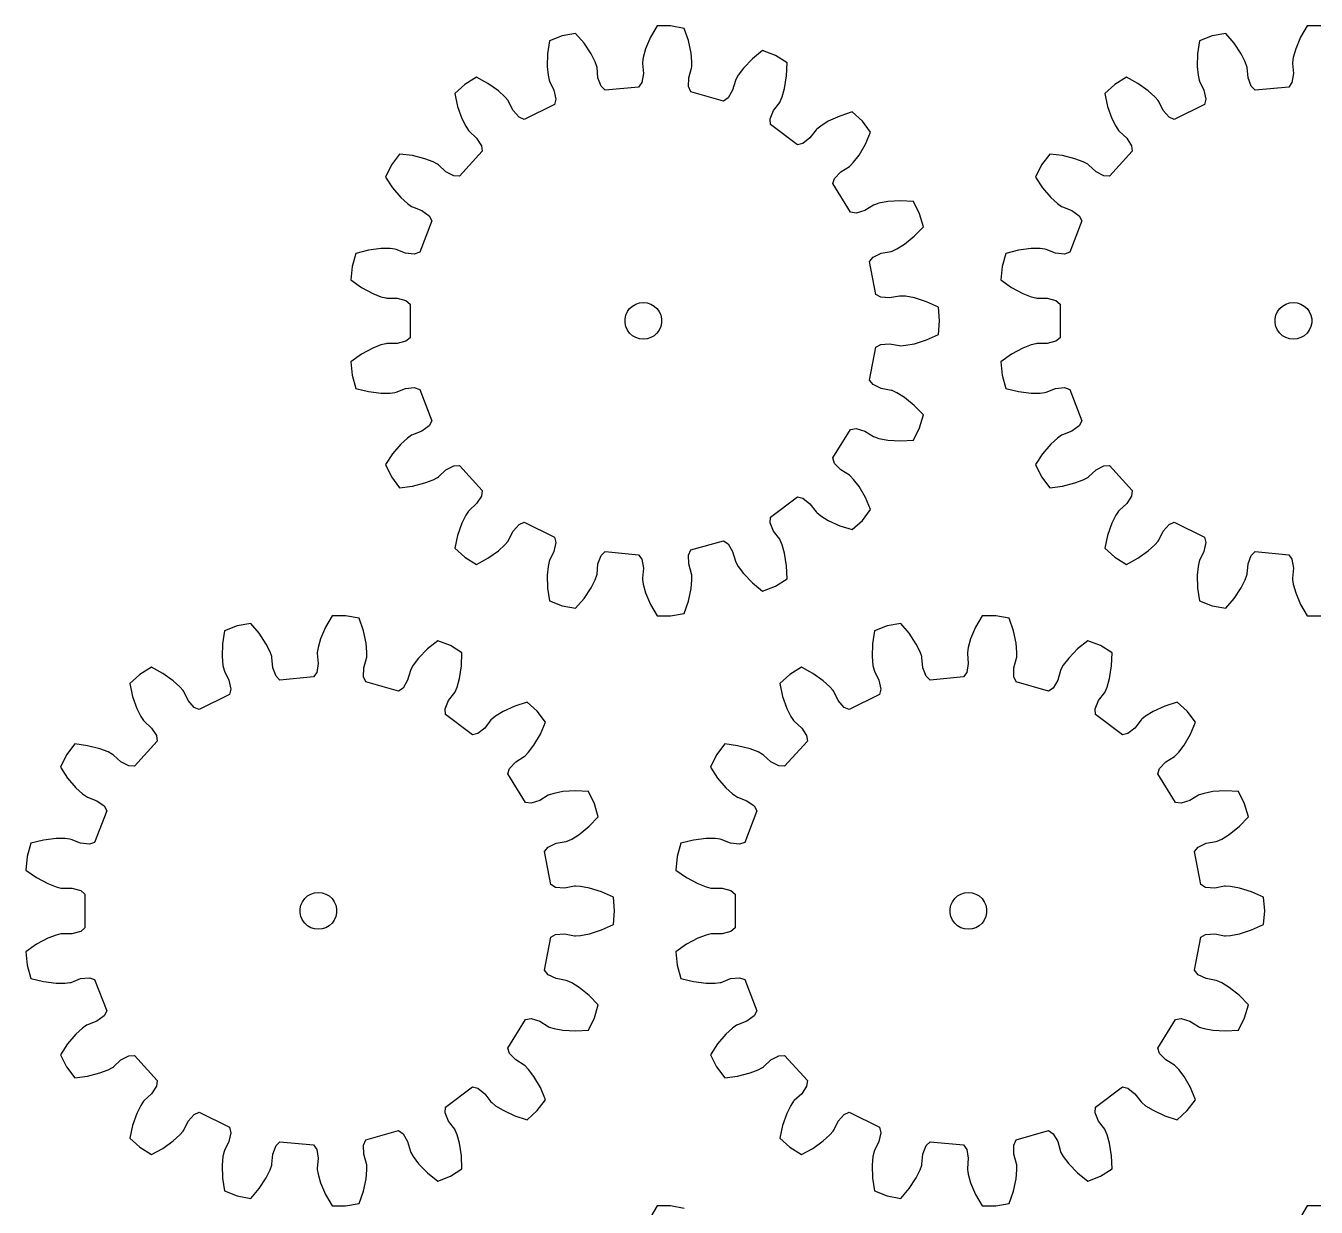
# Model space of a CAD drawing. Extents: x 0 to 207, y 0 to 193.
# Drawn here: x 0 to 105.4, y 96.3 to 192.7 of the extents above; entities that cross this region are included whole.
import ezdxf

# ---------------------------------------------------------------- set-up
doc = ezdxf.new("R2010")
doc.units = 0

msp = doc.modelspace()

# ---------------------------------------------------------------- linework, layer by layer
for p, q in [((43.8, 191.89), (42.76, 191.48)), ((44.89, 192.09), (43.8, 191.89)), ((45.58, 191.28), (44.89, 192.09)), ((51.01, 191.78), (50.6, 190.82)), ((51.54, 192.71), (51.01, 191.78)), ((52.65, 192.71), (51.54, 192.71)), ((53.75, 192.5), (52.65, 192.71)), ((54.1, 191.5), (53.75, 192.5)), ((96.87, 191.89), (95.83, 191.48)), ((97.97, 192.09), (96.87, 191.89)), ((98.66, 191.28), (97.97, 192.09)), ((104.08, 191.78), (103.68, 190.82)), ((104.61, 192.71), (104.08, 191.78)), ((105.73, 192.71), (104.61, 192.71)), ((42.76, 191.48), (42.6, 190.43)), ((46.16, 190.41), (45.58, 191.28)), ((50.6, 190.82), (50.4, 190.13)), ((54.32, 190.48), (54.1, 191.5)), ((95.83, 191.48), (95.67, 190.43)), ((99.23, 190.41), (98.66, 191.28)), ((103.68, 190.82), (103.48, 190.13)), ((42.6, 190.43), (42.57, 189.39)), ((46.48, 189.76), (46.16, 190.41)), ((46.62, 189.38), (46.48, 189.76)), ((50.4, 190.13), (50.34, 189.72)), ((50.34, 189.72), (50.34, 189.64)), ((54.39, 189.76), (54.32, 190.48)), ((54.37, 189.35), (54.39, 189.76)), ((59.34, 190.01), (58.61, 189.26)), ((60.16, 190.68), (59.34, 190.01)), ((61.2, 190.27), (60.16, 190.68)), ((62.15, 189.69), (61.2, 190.27)), ((62.12, 188.62), (62.15, 189.69)), ((95.67, 190.43), (95.64, 189.39)), ((99.56, 189.76), (99.23, 190.41)), ((99.69, 189.38), (99.56, 189.76)), ((103.42, 189.72), (103.41, 189.64)), ((103.48, 190.13), (103.42, 189.72)), ((42.57, 189.39), (42.64, 188.67)), ((42.64, 188.67), (42.72, 188.27)), ((46.64, 189.29), (46.62, 189.38)), ((46.71, 188.47), (46.64, 189.29)), ((50.42, 188.81), (50.29, 188.09)), ((50.34, 189.64), (50.42, 188.81)), ((54.13, 188.47), (54.36, 189.26)), ((54.36, 189.26), (54.37, 189.35)), ((58.17, 188.68), (57.97, 188.33)), ((58.61, 189.26), (58.17, 188.68)), ((61.95, 187.59), (62.12, 188.62)), ((95.64, 189.39), (95.71, 188.67)), ((95.71, 188.67), (95.8, 188.27)), ((99.71, 189.29), (99.69, 189.38)), ((99.79, 188.47), (99.71, 189.29)), ((103.49, 188.81), (103.37, 188.09)), ((103.41, 189.64), (103.49, 188.81)), ((35.84, 187.92), (35.02, 187.17)), ((36.79, 188.51), (35.84, 187.92)), ((37.72, 188.01), (36.79, 188.51)), ((38.58, 187.4), (37.72, 188.01)), ((42.72, 188.27), (42.75, 188.19)), ((42.75, 188.19), (43.12, 187.45)), ((46.97, 187.78), (46.71, 188.47)), ((47.29, 187.46), (46.97, 187.78)), ((50.03, 187.71), (47.29, 187.46)), ((50.29, 188.09), (50.03, 187.71)), ((54.12, 187.74), (54.13, 188.47)), ((54.31, 187.32), (54.12, 187.74)), ((57.94, 188.25), (57.71, 187.45)), ((57.97, 188.33), (57.94, 188.25)), ((61.75, 186.9), (61.95, 187.59)), ((88.91, 187.92), (88.09, 187.17)), ((89.86, 188.51), (88.91, 187.92)), ((90.8, 188.01), (89.86, 188.51)), ((91.65, 187.4), (90.8, 188.01)), ((95.8, 188.27), (95.83, 188.19)), ((95.83, 188.19), (96.19, 187.45)), ((100.04, 187.78), (99.79, 188.47)), ((100.37, 187.46), (100.04, 187.78)), ((103.11, 187.71), (100.37, 187.46)), ((103.37, 188.09), (103.11, 187.71)), ((35.02, 187.17), (35.25, 186.13)), ((39.11, 186.91), (38.58, 187.4)), ((39.37, 186.6), (39.11, 186.91)), ((39.42, 186.53), (39.37, 186.6)), ((39.79, 185.79), (39.42, 186.53)), ((43.12, 187.45), (43.27, 186.73)), ((43.27, 186.73), (43.16, 186.28)), ((56.96, 186.56), (54.31, 187.32)), ((57.34, 186.82), (56.96, 186.56)), ((57.71, 187.45), (57.34, 186.82)), ((61.55, 186.45), (61.6, 186.52)), ((61.6, 186.52), (61.75, 186.9)), ((88.09, 187.17), (88.32, 186.13)), ((92.18, 186.91), (91.65, 187.4)), ((92.45, 186.6), (92.18, 186.91)), ((92.5, 186.53), (92.45, 186.6)), ((92.86, 185.79), (92.5, 186.53)), ((96.19, 187.45), (96.34, 186.73)), ((96.34, 186.73), (96.23, 186.28)), ((35.25, 186.13), (35.59, 185.15)), ((40.28, 185.24), (39.79, 185.79)), ((43.16, 186.28), (40.7, 185.06)), ((60.78, 185.11), (61.05, 185.79)), ((61.05, 185.79), (61.55, 186.45)), ((67.47, 185.67), (66.46, 185.34)), ((68.3, 184.92), (67.47, 185.67)), ((88.32, 186.13), (88.67, 185.15)), ((93.35, 185.24), (92.86, 185.79)), ((96.23, 186.28), (93.77, 185.06)), ((35.59, 185.15), (35.92, 184.5)), ((35.92, 184.5), (36.14, 184.16)), ((40.7, 185.06), (40.28, 185.24)), ((60.8, 184.65), (60.78, 185.11)), ((63, 182.99), (60.8, 184.65)), ((64.9, 184.52), (64.58, 184.27)), ((65.51, 184.91), (64.9, 184.52)), ((66.46, 185.34), (65.51, 184.91)), ((68.97, 184.03), (68.3, 184.92)), ((88.67, 185.15), (88.99, 184.5)), ((88.99, 184.5), (89.22, 184.16)), ((93.77, 185.06), (93.35, 185.24)), ((36.14, 184.16), (36.2, 184.1)), ((36.2, 184.1), (36.81, 183.54)), ((36.81, 183.54), (37.21, 182.92)), ((64.02, 183.55), (63.44, 183.09)), ((64.52, 184.21), (64.02, 183.55)), ((64.58, 184.27), (64.52, 184.21)), ((68.55, 183.05), (68.97, 184.03)), ((89.22, 184.16), (89.27, 184.1)), ((89.27, 184.1), (89.89, 183.54)), ((89.89, 183.54), (90.28, 182.92)), ((37.27, 182.47), (35.42, 180.43)), ((37.21, 182.92), (37.27, 182.47)), ((63.44, 183.09), (63, 182.99)), ((68.03, 182.14), (68.55, 183.05)), ((90.34, 182.47), (88.49, 180.43)), ((90.28, 182.92), (90.34, 182.47)), ((29.85, 181.35), (29.36, 180.36)), ((30.52, 182.24), (29.85, 181.35)), ((31.58, 182.11), (30.52, 182.24)), ((32.59, 181.85), (31.58, 182.11)), ((33.27, 181.59), (32.59, 181.85)), ((33.62, 181.4), (33.27, 181.59)), ((33.69, 181.35), (33.62, 181.4)), ((34.3, 180.79), (33.69, 181.35)), ((66.54, 180.79), (67.24, 181.22)), ((67.24, 181.22), (67.31, 181.28)), ((67.31, 181.28), (67.59, 181.57)), ((67.59, 181.57), (68.03, 182.14)), ((82.93, 181.35), (82.43, 180.36)), ((83.6, 182.24), (82.93, 181.35)), ((84.65, 182.11), (83.6, 182.24)), ((85.66, 181.85), (84.65, 182.11)), ((86.34, 181.59), (85.66, 181.85)), ((86.7, 181.4), (86.34, 181.59)), ((86.77, 181.35), (86.7, 181.4)), ((87.38, 180.79), (86.77, 181.35)), ((29.36, 180.36), (29.94, 179.47)), ((34.96, 180.45), (34.3, 180.79)), ((35.42, 180.43), (34.96, 180.45)), ((65.89, 179.82), (66.03, 180.25)), ((66.03, 180.25), (66.54, 180.79)), ((82.43, 180.36), (83.02, 179.47)), ((88.03, 180.45), (87.38, 180.79)), ((88.49, 180.43), (88.03, 180.45)), ((29.94, 179.47), (30.62, 178.68)), ((67.34, 177.48), (65.89, 179.82)), ((83.02, 179.47), (83.7, 178.68)), ((30.62, 178.68), (31.16, 178.19)), ((31.16, 178.19), (31.49, 177.96)), ((69.2, 178.06), (68.5, 177.62)), ((69.28, 178.1), (69.2, 178.06)), ((69.66, 178.22), (69.28, 178.1)), ((70.38, 178.35), (69.66, 178.22)), ((71.42, 178.42), (70.38, 178.35)), ((72.48, 178.35), (71.42, 178.42)), ((72.98, 177.36), (72.48, 178.35)), ((83.7, 178.68), (84.23, 178.19)), ((84.23, 178.19), (84.57, 177.96)), ((31.49, 177.96), (31.57, 177.92)), ((31.57, 177.92), (32.34, 177.62)), ((32.34, 177.62), (32.93, 177.18)), ((32.93, 177.18), (33.15, 176.78)), ((67.79, 177.41), (67.34, 177.48)), ((68.5, 177.62), (67.79, 177.41)), ((73.28, 176.29), (72.98, 177.36)), ((84.57, 177.96), (84.64, 177.92)), ((84.64, 177.92), (85.41, 177.62)), ((85.41, 177.62), (86.01, 177.18)), ((86.01, 177.18), (86.23, 176.78)), ((33.15, 176.78), (32.16, 174.22)), ((72.54, 175.52), (73.28, 176.29)), ((86.23, 176.78), (85.23, 174.22)), ((71.73, 174.87), (72.54, 175.52)), ((26.94, 174.13), (26.64, 173.06)), ((27.98, 174.39), (26.94, 174.13)), ((29.01, 174.52), (27.98, 174.39)), ((29.74, 174.52), (29.01, 174.52)), ((30.14, 174.47), (29.74, 174.52)), ((30.23, 174.45), (30.14, 174.47)), ((31, 174.15), (30.23, 174.45)), ((31.72, 174.07), (31, 174.15)), ((32.16, 174.22), (31.72, 174.07)), ((69.18, 173.83), (69.84, 174.14)), ((69.84, 174.14), (70.66, 174.29)), ((70.66, 174.29), (70.74, 174.32)), ((70.74, 174.32), (71.11, 174.49)), ((71.11, 174.49), (71.73, 174.87)), ((80.02, 174.13), (79.71, 173.06)), ((81.05, 174.39), (80.02, 174.13)), ((82.09, 174.52), (81.05, 174.39)), ((82.81, 174.52), (82.09, 174.52)), ((83.21, 174.47), (82.81, 174.52)), ((83.3, 174.45), (83.21, 174.47)), ((84.07, 174.15), (83.3, 174.45)), ((84.8, 174.07), (84.07, 174.15)), ((85.23, 174.22), (84.8, 174.07)), ((26.64, 173.06), (26.54, 171.96)), ((68.89, 173.47), (69.18, 173.83)), ((69.4, 170.77), (68.89, 173.47)), ((79.71, 173.06), (79.61, 171.96)), ((26.54, 171.96), (27.41, 171.34)), ((79.61, 171.96), (80.48, 171.34)), ((27.41, 171.34), (28.33, 170.85)), ((28.33, 170.85), (29, 170.59)), ((69.8, 170.54), (69.4, 170.77)), ((80.48, 171.34), (81.4, 170.85)), ((81.4, 170.85), (82.08, 170.59)), ((29, 170.59), (29.4, 170.49)), ((29.4, 170.49), (29.48, 170.48)), ((29.48, 170.48), (30.31, 170.48)), ((30.31, 170.48), (31.02, 170.29)), ((31.02, 170.29), (31.37, 169.99)), ((31.37, 169.99), (31.37, 167.24)), ((49.12, 169.37), (49.3, 169.62)), ((49.3, 169.62), (49.54, 169.83)), ((49.54, 169.83), (49.81, 169.99)), ((49.81, 169.99), (50.11, 170.09)), ((50.11, 170.09), (50.42, 170.12)), ((50.42, 170.12), (50.73, 170.09)), ((50.73, 170.09), (51.03, 169.99)), ((51.03, 169.99), (51.3, 169.83)), ((51.3, 169.83), (51.53, 169.62)), ((51.53, 169.62), (51.72, 169.37)), ((70.53, 170.49), (69.8, 170.54)), ((71.34, 170.64), (70.53, 170.49)), ((71.43, 170.64), (71.34, 170.64)), ((71.83, 170.62), (71.43, 170.64)), ((72.55, 170.49), (71.83, 170.62)), ((73.54, 170.17), (72.55, 170.49)), ((74.51, 169.73), (73.54, 170.17)), ((74.61, 168.62), (74.51, 169.73)), ((82.08, 170.59), (82.47, 170.49)), ((82.47, 170.49), (82.56, 170.48)), ((82.56, 170.48), (83.38, 170.48)), ((83.38, 170.48), (84.09, 170.29)), ((84.09, 170.29), (84.44, 169.99)), ((84.44, 169.99), (84.44, 167.24)), ((102.19, 169.37), (102.38, 169.62)), ((102.38, 169.62), (102.61, 169.83)), ((102.61, 169.83), (102.88, 169.99)), ((102.88, 169.99), (103.18, 170.09)), ((103.18, 170.09), (103.49, 170.12)), ((103.49, 170.12), (103.81, 170.09)), ((103.81, 170.09), (104.1, 169.99)), ((104.1, 169.99), (104.37, 169.83)), ((104.37, 169.83), (104.61, 169.62)), ((104.61, 169.62), (104.79, 169.37)), ((48.93, 168.78), (48.99, 169.08)), ((48.93, 168.46), (48.93, 168.78)), ((48.99, 169.08), (49.12, 169.37)), ((51.72, 169.37), (51.85, 169.08)), ((51.85, 169.08), (51.91, 168.78)), ((51.91, 168.78), (51.91, 168.46)), ((74.51, 167.51), (74.61, 168.62)), ((102, 168.78), (102.07, 169.08)), ((102, 168.46), (102, 168.78)), ((102.07, 169.08), (102.19, 169.37)), ((104.79, 169.37), (104.92, 169.08)), ((104.92, 169.08), (104.99, 168.78)), ((104.99, 168.78), (104.99, 168.46)), ((48.99, 168.15), (48.93, 168.46)), ((49.12, 167.87), (48.99, 168.15)), ((49.3, 167.61), (49.12, 167.87)), ((49.54, 167.4), (49.3, 167.61)), ((51.53, 167.61), (51.3, 167.4)), ((51.72, 167.87), (51.53, 167.61)), ((51.85, 168.15), (51.72, 167.87)), ((51.91, 168.46), (51.85, 168.15)), ((102.07, 168.15), (102, 168.46)), ((102.19, 167.87), (102.07, 168.15)), ((102.38, 167.61), (102.19, 167.87)), ((102.61, 167.4), (102.38, 167.61)), ((104.61, 167.61), (104.37, 167.4)), ((104.79, 167.87), (104.61, 167.61)), ((104.92, 168.15), (104.79, 167.87)), ((104.99, 168.46), (104.92, 168.15)), ((29, 166.65), (28.33, 166.39)), ((29.4, 166.75), (29, 166.65)), ((29.48, 166.76), (29.4, 166.75)), ((30.31, 166.76), (29.48, 166.76)), ((31.02, 166.95), (30.31, 166.76)), ((31.37, 167.24), (31.02, 166.95)), ((49.81, 167.25), (49.54, 167.4)), ((50.11, 167.15), (49.81, 167.25)), ((50.42, 167.12), (50.11, 167.15)), ((50.73, 167.15), (50.42, 167.12)), ((51.03, 167.25), (50.73, 167.15)), ((51.3, 167.4), (51.03, 167.25)), ((68.89, 163.77), (69.4, 166.47)), ((69.4, 166.47), (69.8, 166.7)), ((69.8, 166.7), (70.53, 166.75)), ((70.53, 166.75), (71.34, 166.6)), ((71.34, 166.6), (71.43, 166.59)), ((71.43, 166.59), (71.83, 166.62)), ((71.83, 166.62), (72.55, 166.75)), ((72.55, 166.75), (73.54, 167.07)), ((73.54, 167.07), (74.51, 167.51)), ((82.08, 166.65), (81.4, 166.39)), ((82.47, 166.75), (82.08, 166.65)), ((82.56, 166.76), (82.47, 166.75)), ((83.38, 166.76), (82.56, 166.76)), ((84.09, 166.95), (83.38, 166.76)), ((84.44, 167.24), (84.09, 166.95)), ((102.88, 167.25), (102.61, 167.4)), ((103.18, 167.15), (102.88, 167.25)), ((103.49, 167.12), (103.18, 167.15)), ((103.81, 167.15), (103.49, 167.12)), ((104.1, 167.25), (103.81, 167.15)), ((104.37, 167.4), (104.1, 167.25)), ((27.41, 165.9), (26.54, 165.28)), ((28.33, 166.39), (27.41, 165.9)), ((80.48, 165.9), (79.61, 165.28)), ((81.4, 166.39), (80.48, 165.9)), ((26.54, 165.28), (26.64, 164.17)), ((79.61, 165.28), (79.71, 164.17)), ((26.64, 164.17), (26.94, 163.1)), ((69.18, 163.41), (68.89, 163.77)), ((69.84, 163.09), (69.18, 163.41)), ((79.71, 164.17), (80.02, 163.1)), ((26.94, 163.1), (27.98, 162.84)), ((27.98, 162.84), (29.01, 162.72)), ((29.01, 162.72), (29.74, 162.72)), ((29.74, 162.72), (30.14, 162.77)), ((30.14, 162.77), (30.23, 162.79)), ((30.23, 162.79), (31, 163.09)), ((31, 163.09), (31.72, 163.17)), ((31.72, 163.17), (32.16, 163.02)), ((32.16, 163.02), (33.15, 160.45)), ((70.66, 162.94), (69.84, 163.09)), ((70.74, 162.92), (70.66, 162.94)), ((71.11, 162.75), (70.74, 162.92)), ((71.73, 162.37), (71.11, 162.75)), ((72.54, 161.71), (71.73, 162.37)), ((80.02, 163.1), (81.05, 162.84)), ((81.05, 162.84), (82.09, 162.72)), ((82.09, 162.72), (82.81, 162.72)), ((82.81, 162.72), (83.21, 162.77)), ((83.21, 162.77), (83.3, 162.79)), ((83.3, 162.79), (84.07, 163.09)), ((84.07, 163.09), (84.8, 163.17)), ((84.8, 163.17), (85.23, 163.02)), ((85.23, 163.02), (86.23, 160.45)), ((73.28, 160.95), (72.54, 161.71)), ((33.15, 160.45), (32.93, 160.05)), ((72.98, 159.88), (73.28, 160.95)), ((86.23, 160.45), (86.01, 160.05)), ((31.49, 159.28), (31.16, 159.05)), ((31.57, 159.32), (31.49, 159.28)), ((32.34, 159.62), (31.57, 159.32)), ((32.93, 160.05), (32.34, 159.62)), ((65.89, 157.42), (67.34, 159.76)), ((67.34, 159.76), (67.79, 159.83)), ((67.79, 159.83), (68.5, 159.61)), ((68.5, 159.61), (69.2, 159.18)), ((69.2, 159.18), (69.28, 159.14)), ((69.28, 159.14), (69.66, 159.02)), ((72.48, 158.88), (72.98, 159.88)), ((84.57, 159.28), (84.23, 159.05)), ((84.64, 159.32), (84.57, 159.28)), ((85.41, 159.62), (84.64, 159.32)), ((86.01, 160.05), (85.41, 159.62)), ((30.62, 158.56), (29.94, 157.77)), ((31.16, 159.05), (30.62, 158.56)), ((69.66, 159.02), (70.38, 158.88)), ((70.38, 158.88), (71.42, 158.82)), ((71.42, 158.82), (72.48, 158.88)), ((83.7, 158.56), (83.02, 157.77)), ((84.23, 159.05), (83.7, 158.56)), ((29.94, 157.77), (29.36, 156.88)), ((66.03, 156.98), (65.89, 157.42)), ((66.54, 156.45), (66.03, 156.98)), ((83.02, 157.77), (82.43, 156.88)), ((29.36, 156.88), (29.85, 155.88)), ((33.69, 155.89), (34.3, 156.45)), ((34.3, 156.45), (34.96, 156.78)), ((34.96, 156.78), (35.42, 156.8)), ((35.42, 156.8), (37.27, 154.77)), ((67.24, 156.02), (66.54, 156.45)), ((67.31, 155.96), (67.24, 156.02)), ((67.59, 155.67), (67.31, 155.96)), ((82.43, 156.88), (82.93, 155.88)), ((86.77, 155.89), (87.38, 156.45)), ((87.38, 156.45), (88.03, 156.78)), ((88.03, 156.78), (88.49, 156.8)), ((88.49, 156.8), (90.34, 154.77)), ((29.85, 155.88), (30.52, 154.99)), ((30.52, 154.99), (31.58, 155.13)), ((31.58, 155.13), (32.59, 155.38)), ((32.59, 155.38), (33.27, 155.65)), ((33.27, 155.65), (33.62, 155.84)), ((33.62, 155.84), (33.69, 155.89)), ((68.03, 155.09), (67.59, 155.67)), ((68.55, 154.19), (68.03, 155.09)), ((82.93, 155.88), (83.6, 154.99)), ((83.6, 154.99), (84.65, 155.13)), ((84.65, 155.13), (85.66, 155.38)), ((85.66, 155.38), (86.34, 155.65)), ((86.34, 155.65), (86.7, 155.84)), ((86.7, 155.84), (86.77, 155.89)), ((37.21, 154.31), (36.81, 153.7)), ((37.27, 154.77), (37.21, 154.31)), ((60.8, 152.59), (63, 154.25)), ((63, 154.25), (63.44, 154.14)), ((63.44, 154.14), (64.02, 153.69)), ((68.97, 153.21), (68.55, 154.19)), ((90.28, 154.31), (89.89, 153.7)), ((90.34, 154.77), (90.28, 154.31)), ((36.14, 153.07), (35.92, 152.74)), ((36.2, 153.14), (36.14, 153.07)), ((36.81, 153.7), (36.2, 153.14)), ((64.02, 153.69), (64.52, 153.03)), ((64.52, 153.03), (64.58, 152.97)), ((64.58, 152.97), (64.9, 152.71)), ((68.3, 152.32), (68.97, 153.21)), ((89.22, 153.07), (88.99, 152.74)), ((89.27, 153.14), (89.22, 153.07)), ((89.89, 153.7), (89.27, 153.14)), ((35.59, 152.09), (35.25, 151.1)), ((35.92, 152.74), (35.59, 152.09)), ((39.79, 151.45), (40.28, 152)), ((40.28, 152), (40.7, 152.18)), ((40.7, 152.18), (43.16, 150.95)), ((60.78, 152.13), (60.8, 152.59)), ((61.05, 151.45), (60.78, 152.13)), ((64.9, 152.71), (65.51, 152.33)), ((65.51, 152.33), (66.46, 151.89)), ((66.46, 151.89), (67.47, 151.57)), ((67.47, 151.57), (68.3, 152.32)), ((88.67, 152.09), (88.32, 151.1)), ((88.99, 152.74), (88.67, 152.09)), ((92.86, 151.45), (93.35, 152)), ((93.35, 152), (93.77, 152.18)), ((93.77, 152.18), (96.23, 150.95)), ((35.25, 151.1), (35.02, 150.06)), ((39.37, 150.63), (39.42, 150.71)), ((39.42, 150.71), (39.79, 151.45)), ((43.16, 150.95), (43.27, 150.51)), ((54.31, 149.92), (56.96, 150.67)), ((56.96, 150.67), (57.34, 150.42)), ((61.55, 150.79), (61.05, 151.45)), ((61.6, 150.72), (61.55, 150.79)), ((61.75, 150.34), (61.6, 150.72)), ((88.32, 151.1), (88.09, 150.06)), ((92.45, 150.63), (92.5, 150.71)), ((92.5, 150.71), (92.86, 151.45)), ((96.23, 150.95), (96.34, 150.51)), ((35.02, 150.06), (35.84, 149.31)), ((37.72, 149.23), (38.58, 149.84)), ((38.58, 149.84), (39.11, 150.32)), ((39.11, 150.32), (39.37, 150.63)), ((43.12, 149.79), (42.75, 149.05)), ((43.27, 150.51), (43.12, 149.79)), ((46.97, 149.45), (47.29, 149.78)), ((47.29, 149.78), (50.03, 149.52)), ((54.12, 149.5), (54.31, 149.92)), ((57.34, 150.42), (57.71, 149.79)), ((57.71, 149.79), (57.94, 148.99)), ((61.95, 149.64), (61.75, 150.34)), ((62.12, 148.61), (61.95, 149.64)), ((88.09, 150.06), (88.91, 149.31)), ((90.8, 149.23), (91.65, 149.84)), ((91.65, 149.84), (92.18, 150.32)), ((92.18, 150.32), (92.45, 150.63)), ((96.19, 149.79), (95.83, 149.05)), ((96.34, 150.51), (96.19, 149.79)), ((100.04, 149.45), (100.37, 149.78)), ((100.37, 149.78), (103.11, 149.52)), ((35.84, 149.31), (36.79, 148.73)), ((36.79, 148.73), (37.72, 149.23)), ((42.64, 148.57), (42.57, 147.85)), ((42.72, 148.97), (42.64, 148.57)), ((42.75, 149.05), (42.72, 148.97)), ((46.64, 147.94), (46.71, 148.77)), ((46.71, 148.77), (46.97, 149.45)), ((50.03, 149.52), (50.29, 149.15)), ((50.29, 149.15), (50.42, 148.42)), ((54.13, 148.77), (54.12, 149.5)), ((54.36, 147.97), (54.13, 148.77)), ((57.94, 148.99), (57.97, 148.91)), ((57.97, 148.91), (58.17, 148.56)), ((58.17, 148.56), (58.61, 147.98)), ((62.15, 147.55), (62.12, 148.61)), ((88.91, 149.31), (89.86, 148.73)), ((89.86, 148.73), (90.8, 149.23)), ((95.71, 148.57), (95.64, 147.85)), ((95.8, 148.97), (95.71, 148.57)), ((95.83, 149.05), (95.8, 148.97)), ((99.71, 147.94), (99.79, 148.77)), ((99.79, 148.77), (100.04, 149.45)), ((103.11, 149.52), (103.37, 149.15)), ((103.37, 149.15), (103.49, 148.42)), ((42.57, 147.85), (42.6, 146.8)), ((46.48, 147.48), (46.62, 147.86)), ((46.62, 147.86), (46.64, 147.94)), ((50.42, 148.42), (50.34, 147.6)), ((50.34, 147.6), (50.34, 147.51)), ((50.34, 147.51), (50.4, 147.11)), ((54.37, 147.89), (54.36, 147.97)), ((54.39, 147.48), (54.37, 147.89)), ((58.61, 147.98), (59.34, 147.23)), ((61.2, 146.96), (62.15, 147.55)), ((95.64, 147.85), (95.67, 146.8)), ((99.56, 147.48), (99.69, 147.86)), ((99.69, 147.86), (99.71, 147.94)), ((103.49, 148.42), (103.41, 147.6)), ((103.41, 147.6), (103.42, 147.51)), ((103.42, 147.51), (103.48, 147.11)), ((42.6, 146.8), (42.76, 145.75)), ((45.58, 145.95), (46.16, 146.83)), ((46.16, 146.83), (46.48, 147.48)), ((50.4, 147.11), (50.6, 146.41)), ((54.1, 145.74), (54.32, 146.76)), ((54.32, 146.76), (54.39, 147.48)), ((59.34, 147.23), (60.16, 146.56)), ((60.16, 146.56), (61.2, 146.96)), ((95.67, 146.8), (95.83, 145.75)), ((98.66, 145.95), (99.23, 146.83)), ((99.23, 146.83), (99.56, 147.48)), ((103.48, 147.11), (103.68, 146.41)), ((42.76, 145.75), (43.8, 145.35)), ((44.89, 145.15), (45.58, 145.95)), ((50.6, 146.41), (51.01, 145.45)), ((51.01, 145.45), (51.54, 144.53)), ((53.75, 144.73), (54.1, 145.74)), ((95.83, 145.75), (96.87, 145.35)), ((97.97, 145.15), (98.66, 145.95)), ((103.68, 146.41), (104.08, 145.45)), ((104.08, 145.45), (104.61, 144.53)), ((25, 144.53), (24.47, 143.61)), ((26.11, 144.53), (25, 144.53)), ((27.21, 144.33), (26.11, 144.53)), ((43.8, 145.35), (44.89, 145.15)), ((51.54, 144.53), (52.65, 144.53)), ((52.65, 144.53), (53.75, 144.73)), ((78.08, 144.53), (77.54, 143.61)), ((79.19, 144.53), (78.08, 144.53)), ((80.28, 144.33), (79.19, 144.53)), ((96.87, 145.35), (97.97, 145.15)), ((104.61, 144.53), (105.73, 144.53)), ((16.22, 143.31), (16.06, 142.26)), ((17.26, 143.71), (16.22, 143.31)), ((18.36, 143.91), (17.26, 143.71)), ((19.05, 143.11), (18.36, 143.91)), ((24.47, 143.61), (24.06, 142.65)), ((27.56, 143.32), (27.21, 144.33)), ((27.78, 142.3), (27.56, 143.32)), ((69.3, 143.31), (69.14, 142.26)), ((70.34, 143.71), (69.3, 143.31)), ((71.43, 143.91), (70.34, 143.71)), ((72.12, 143.11), (71.43, 143.91)), ((77.54, 143.61), (77.14, 142.65)), ((80.64, 143.32), (80.28, 144.33)), ((80.86, 142.3), (80.64, 143.32)), ((16.06, 142.26), (16.03, 141.21)), ((19.62, 142.23), (19.05, 143.11)), ((19.95, 141.59), (19.62, 142.23)), ((24.06, 142.65), (23.87, 141.95)), ((27.85, 141.58), (27.78, 142.3)), ((33.63, 142.5), (32.8, 141.83)), ((34.67, 142.1), (33.63, 142.5)), ((69.14, 142.26), (69.1, 141.21)), ((72.7, 142.23), (72.12, 143.11)), ((73.02, 141.59), (72.7, 142.23)), ((77.14, 142.65), (76.94, 141.95)), ((80.92, 141.58), (80.86, 142.3)), ((86.7, 142.5), (85.87, 141.83)), ((87.74, 142.1), (86.7, 142.5)), ((16.03, 141.21), (16.1, 140.49)), ((20.08, 141.2), (19.95, 141.59)), ((20.1, 141.12), (20.08, 141.2)), ((23.87, 141.95), (23.8, 141.55)), ((23.8, 141.55), (23.8, 141.46)), ((23.8, 141.46), (23.88, 140.64)), ((27.84, 141.17), (27.85, 141.58)), ((32.8, 141.83), (32.07, 141.08)), ((35.61, 141.51), (34.67, 142.1)), ((35.58, 140.45), (35.61, 141.51)), ((69.1, 141.21), (69.17, 140.49)), ((73.15, 141.2), (73.02, 141.59)), ((73.17, 141.12), (73.15, 141.2)), ((76.94, 141.95), (76.88, 141.55)), ((76.88, 141.55), (76.88, 141.46)), ((76.88, 141.46), (76.95, 140.64)), ((80.91, 141.17), (80.92, 141.58)), ((85.87, 141.83), (85.15, 141.08)), ((88.69, 141.51), (87.74, 142.1)), ((88.65, 140.45), (88.69, 141.51)), ((10.25, 140.33), (9.3, 139.75)), ((11.19, 139.83), (10.25, 140.33)), ((16.1, 140.49), (16.19, 140.09)), ((20.17, 140.29), (20.1, 141.12)), ((20.43, 139.61), (20.17, 140.29)), ((23.88, 140.64), (23.76, 139.91)), ((27.58, 139.56), (27.6, 140.29)), ((27.6, 140.29), (27.82, 141.09)), ((27.82, 141.09), (27.84, 141.17)), ((31.43, 140.15), (31.4, 140.07)), ((31.64, 140.5), (31.43, 140.15)), ((32.07, 141.08), (31.64, 140.5)), ((35.42, 139.42), (35.58, 140.45)), ((63.32, 140.33), (62.38, 139.75)), ((64.26, 139.83), (63.32, 140.33)), ((69.17, 140.49), (69.26, 140.09)), ((73.25, 140.29), (73.17, 141.12)), ((73.5, 139.61), (73.25, 140.29)), ((76.95, 140.64), (76.83, 139.91)), ((80.66, 139.56), (80.67, 140.29)), ((80.67, 140.29), (80.9, 141.09)), ((80.9, 141.09), (80.91, 141.17)), ((84.51, 140.15), (84.47, 140.07)), ((84.71, 140.5), (84.51, 140.15)), ((85.15, 141.08), (84.71, 140.5)), ((88.49, 139.42), (88.65, 140.45)), ((9.3, 139.75), (8.48, 139)), ((12.04, 139.22), (11.19, 139.83)), ((12.57, 138.74), (12.04, 139.22)), ((16.19, 140.09), (16.21, 140.01)), ((16.21, 140.01), (16.58, 139.27)), ((16.58, 139.27), (16.73, 138.55)), ((20.75, 139.28), (20.43, 139.61)), ((23.49, 139.54), (20.75, 139.28)), ((23.76, 139.91), (23.49, 139.54)), ((27.77, 139.14), (27.58, 139.56)), ((30.42, 138.39), (27.77, 139.14)), ((31.17, 139.27), (30.8, 138.64)), ((31.4, 140.07), (31.17, 139.27)), ((35.22, 138.72), (35.42, 139.42)), ((62.38, 139.75), (61.55, 139)), ((65.11, 139.22), (64.26, 139.83)), ((65.65, 138.74), (65.11, 139.22)), ((69.26, 140.09), (69.29, 140.01)), ((69.29, 140.01), (69.66, 139.27)), ((69.66, 139.27), (69.8, 138.55)), ((73.83, 139.28), (73.5, 139.61)), ((76.57, 139.54), (73.83, 139.28)), ((76.83, 139.91), (76.57, 139.54)), ((80.85, 139.14), (80.66, 139.56)), ((83.49, 138.39), (80.85, 139.14)), ((84.25, 139.27), (83.87, 138.64)), ((84.47, 140.07), (84.25, 139.27)), ((88.29, 138.72), (88.49, 139.42)), ((8.48, 139), (8.71, 137.96)), ((12.84, 138.43), (12.57, 138.74)), ((12.89, 138.35), (12.84, 138.43)), ((13.25, 137.61), (12.89, 138.35)), ((16.62, 138.11), (14.16, 136.88)), ((16.73, 138.55), (16.62, 138.11)), ((30.8, 138.64), (30.42, 138.39)), ((34.52, 137.61), (35.02, 138.27)), ((35.02, 138.27), (35.06, 138.34)), ((35.06, 138.34), (35.22, 138.72)), ((61.55, 139), (61.78, 137.96)), ((65.91, 138.43), (65.65, 138.74)), ((65.96, 138.35), (65.91, 138.43)), ((66.33, 137.61), (65.96, 138.35)), ((69.7, 138.11), (67.23, 136.88)), ((69.8, 138.55), (69.7, 138.11)), ((83.87, 138.64), (83.49, 138.39)), ((87.59, 137.61), (88.09, 138.27)), ((88.09, 138.27), (88.13, 138.34)), ((88.13, 138.34), (88.29, 138.72)), ((8.71, 137.96), (9.06, 136.97)), ((9.06, 136.97), (9.38, 136.32)), ((13.74, 137.06), (13.25, 137.61)), ((14.16, 136.88), (13.74, 137.06)), ((34.24, 136.93), (34.52, 137.61)), ((39.92, 137.17), (38.98, 136.73)), ((40.94, 137.49), (39.92, 137.17)), ((41.76, 136.74), (40.94, 137.49)), ((61.78, 137.96), (62.13, 136.97)), ((62.13, 136.97), (62.46, 136.32)), ((66.81, 137.06), (66.33, 137.61)), ((67.23, 136.88), (66.81, 137.06)), ((87.31, 136.93), (87.59, 137.61)), ((93, 137.17), (92.05, 136.73)), ((94.01, 137.49), (93, 137.17)), ((94.83, 136.74), (94.01, 137.49)), ((9.38, 136.32), (9.61, 135.99)), ((9.61, 135.99), (9.66, 135.92)), ((9.66, 135.92), (10.27, 135.36)), ((34.26, 136.47), (34.24, 136.93)), ((36.46, 134.81), (34.26, 136.47)), ((37.98, 136.03), (37.49, 135.37)), ((38.04, 136.09), (37.98, 136.03)), ((38.36, 136.35), (38.04, 136.09)), ((38.98, 136.73), (38.36, 136.35)), ((42.43, 135.85), (41.76, 136.74)), ((62.46, 136.32), (62.68, 135.99)), ((62.68, 135.99), (62.74, 135.92)), ((62.74, 135.92), (63.35, 135.36)), ((87.34, 136.47), (87.31, 136.93)), ((89.53, 134.81), (87.34, 136.47)), ((91.06, 136.03), (90.56, 135.37)), ((91.12, 136.09), (91.06, 136.03)), ((91.43, 136.35), (91.12, 136.09)), ((92.05, 136.73), (91.43, 136.35)), ((95.5, 135.85), (94.83, 136.74)), ((10.27, 135.36), (10.67, 134.75)), ((36.91, 134.92), (36.46, 134.81)), ((37.49, 135.37), (36.91, 134.92)), ((41.49, 133.97), (42.02, 134.87)), ((42.02, 134.87), (42.43, 135.85)), ((63.35, 135.36), (63.74, 134.75)), ((89.98, 134.92), (89.53, 134.81)), ((90.56, 135.37), (89.98, 134.92)), ((94.57, 133.97), (95.09, 134.87)), ((95.09, 134.87), (95.5, 135.85)), ((3.99, 134.07), (3.31, 133.18)), ((5.04, 133.93), (3.99, 134.07)), ((6.05, 133.68), (5.04, 133.93)), ((10.73, 134.29), (8.88, 132.26)), ((10.67, 134.75), (10.73, 134.29)), ((41.05, 133.39), (41.49, 133.97)), ((57.06, 134.07), (56.39, 133.18)), ((58.11, 133.93), (57.06, 134.07)), ((59.13, 133.68), (58.11, 133.93)), ((63.81, 134.29), (61.95, 132.26)), ((63.74, 134.75), (63.81, 134.29)), ((94.13, 133.39), (94.57, 133.97)), ((3.31, 133.18), (2.82, 132.18)), ((6.73, 133.42), (6.05, 133.68)), ((7.09, 133.22), (6.73, 133.42)), ((7.16, 133.17), (7.09, 133.22)), ((7.77, 132.61), (7.16, 133.17)), ((40, 132.61), (40.7, 133.04)), ((40.7, 133.04), (40.77, 133.1)), ((40.77, 133.1), (41.05, 133.39)), ((56.39, 133.18), (55.89, 132.18)), ((59.8, 133.42), (59.13, 133.68)), ((60.16, 133.22), (59.8, 133.42)), ((60.23, 133.17), (60.16, 133.22)), ((60.84, 132.61), (60.23, 133.17)), ((93.07, 132.61), (93.78, 133.04)), ((93.78, 133.04), (93.85, 133.1)), ((93.85, 133.1), (94.13, 133.39)), ((2.82, 132.18), (3.41, 131.29)), ((8.42, 132.28), (7.77, 132.61)), ((8.88, 132.26), (8.42, 132.28)), ((39.35, 131.64), (39.5, 132.08)), ((39.5, 132.08), (40, 132.61)), ((55.89, 132.18), (56.48, 131.29)), ((61.49, 132.28), (60.84, 132.61)), ((61.95, 132.26), (61.49, 132.28)), ((92.43, 131.64), (92.57, 132.08)), ((92.57, 132.08), (93.07, 132.61)), ((3.41, 131.29), (4.09, 130.5)), ((40.8, 129.3), (39.35, 131.64)), ((56.48, 131.29), (57.16, 130.5)), ((93.88, 129.3), (92.43, 131.64)), ((4.09, 130.5), (4.62, 130.01)), ((4.62, 130.01), (4.96, 129.78)), ((4.96, 129.78), (5.03, 129.74)), ((5.03, 129.74), (5.8, 129.44)), ((42.66, 129.88), (41.96, 129.45)), ((42.74, 129.92), (42.66, 129.88)), ((43.13, 130.04), (42.74, 129.92)), ((43.84, 130.18), (43.13, 130.04)), ((44.88, 130.24), (43.84, 130.18)), ((45.94, 130.18), (44.88, 130.24)), ((46.44, 129.18), (45.94, 130.18)), ((57.16, 130.5), (57.7, 130.01)), ((57.7, 130.01), (58.03, 129.78)), ((58.03, 129.78), (58.11, 129.74)), ((58.11, 129.74), (58.88, 129.44)), ((95.74, 129.88), (95.03, 129.45)), ((95.81, 129.92), (95.74, 129.88)), ((96.2, 130.04), (95.81, 129.92)), ((96.91, 130.18), (96.2, 130.04)), ((97.96, 130.24), (96.91, 130.18)), ((99.02, 130.18), (97.96, 130.24)), ((99.51, 129.18), (99.02, 130.18)), ((6.62, 128.61), (5.62, 126.04)), ((5.8, 129.44), (6.4, 129.01)), ((6.4, 129.01), (6.62, 128.61)), ((41.26, 129.23), (40.8, 129.3)), ((41.96, 129.45), (41.26, 129.23)), ((46.74, 128.11), (46.44, 129.18)), ((59.69, 128.61), (58.7, 126.04)), ((58.88, 129.44), (59.47, 129.01)), ((59.47, 129.01), (59.69, 128.61)), ((94.33, 129.23), (93.88, 129.3)), ((95.03, 129.45), (94.33, 129.23)), ((99.82, 128.11), (99.51, 129.18)), ((46, 127.35), (46.74, 128.11)), ((99.08, 127.35), (99.82, 128.11)), ((44.57, 126.31), (45.19, 126.69)), ((45.19, 126.69), (46, 127.35)), ((97.65, 126.31), (98.26, 126.69)), ((98.26, 126.69), (99.08, 127.35)), ((0.41, 125.96), (0.1, 124.89)), ((1.44, 126.22), (0.41, 125.96)), ((2.48, 126.34), (1.44, 126.22)), ((3.2, 126.34), (2.48, 126.34)), ((3.6, 126.29), (3.2, 126.34)), ((3.69, 126.27), (3.6, 126.29)), ((4.46, 125.97), (3.69, 126.27)), ((5.19, 125.89), (4.46, 125.97)), ((5.62, 126.04), (5.19, 125.89)), ((42.35, 125.29), (42.65, 125.65)), ((42.65, 125.65), (43.31, 125.97)), ((43.31, 125.97), (44.12, 126.12)), ((44.12, 126.12), (44.2, 126.14)), ((44.2, 126.14), (44.57, 126.31)), ((53.48, 125.96), (53.18, 124.89)), ((54.51, 126.22), (53.48, 125.96)), ((55.55, 126.34), (54.51, 126.22)), ((56.28, 126.34), (55.55, 126.34)), ((56.68, 126.29), (56.28, 126.34)), ((56.76, 126.27), (56.68, 126.29)), ((57.53, 125.97), (56.76, 126.27)), ((58.26, 125.89), (57.53, 125.97)), ((58.7, 126.04), (58.26, 125.89)), ((95.43, 125.29), (95.72, 125.65)), ((95.72, 125.65), (96.38, 125.97)), ((96.38, 125.97), (97.19, 126.12)), ((97.19, 126.12), (97.28, 126.14)), ((97.28, 126.14), (97.65, 126.31)), ((0.1, 124.89), (0, 123.78)), ((42.86, 122.59), (42.35, 125.29)), ((53.18, 124.89), (53.07, 123.78)), ((95.93, 122.59), (95.43, 125.29)), ((0, 123.78), (0.87, 123.16)), ((53.07, 123.78), (53.94, 123.16)), ((0.87, 123.16), (1.79, 122.67)), ((1.79, 122.67), (2.47, 122.41)), ((2.47, 122.41), (2.86, 122.31)), ((2.86, 122.31), (2.95, 122.3)), ((2.95, 122.3), (3.77, 122.3)), ((3.77, 122.3), (4.48, 122.11)), ((43.26, 122.36), (42.86, 122.59)), ((43.99, 122.31), (43.26, 122.36)), ((44.8, 122.46), (43.99, 122.31)), ((44.89, 122.47), (44.8, 122.46)), ((45.3, 122.44), (44.89, 122.47)), ((46.01, 122.31), (45.3, 122.44)), ((47, 121.99), (46.01, 122.31)), ((53.94, 123.16), (54.86, 122.67)), ((54.86, 122.67), (55.54, 122.41)), ((55.54, 122.41), (55.93, 122.31)), ((55.93, 122.31), (56.02, 122.3)), ((56.02, 122.3), (56.85, 122.3)), ((56.85, 122.3), (57.56, 122.11)), ((96.33, 122.36), (95.93, 122.59)), ((97.07, 122.31), (96.33, 122.36)), ((97.88, 122.46), (97.07, 122.31)), ((97.96, 122.47), (97.88, 122.46)), ((98.37, 122.44), (97.96, 122.47)), ((99.08, 122.31), (98.37, 122.44)), ((100.08, 121.99), (99.08, 122.31)), ((4.48, 122.11), (4.83, 121.82)), ((4.83, 121.82), (4.83, 119.07)), ((22.46, 120.91), (22.58, 121.19)), ((22.58, 121.19), (22.77, 121.45)), ((22.77, 121.45), (23, 121.66)), ((23, 121.66), (23.27, 121.81)), ((23.27, 121.81), (23.57, 121.91)), ((23.57, 121.91), (23.88, 121.94)), ((23.88, 121.94), (24.19, 121.91)), ((24.19, 121.91), (24.49, 121.81)), ((24.49, 121.81), (24.76, 121.66)), ((24.76, 121.66), (25, 121.45)), ((25, 121.45), (25.18, 121.19)), ((25.18, 121.19), (25.31, 120.91)), ((47.97, 121.55), (47, 121.99)), ((48.07, 120.44), (47.97, 121.55)), ((57.56, 122.11), (57.91, 121.82)), ((57.91, 121.82), (57.91, 119.07)), ((75.53, 120.91), (75.66, 121.19)), ((75.66, 121.19), (75.84, 121.45)), ((75.84, 121.45), (76.07, 121.66)), ((76.07, 121.66), (76.35, 121.81)), ((76.35, 121.81), (76.64, 121.91)), ((76.64, 121.91), (76.96, 121.94)), ((76.96, 121.94), (77.27, 121.91)), ((77.27, 121.91), (77.57, 121.81)), ((77.57, 121.81), (77.84, 121.66)), ((77.84, 121.66), (78.07, 121.45)), ((78.07, 121.45), (78.26, 121.19)), ((78.26, 121.19), (78.38, 120.91)), ((101.05, 121.55), (100.08, 121.99)), ((101.15, 120.44), (101.05, 121.55)), ((22.39, 120.6), (22.46, 120.91)), ((22.39, 120.28), (22.39, 120.6)), ((22.46, 119.98), (22.39, 120.28)), ((25.31, 120.91), (25.37, 120.6)), ((25.37, 120.28), (25.31, 119.98)), ((25.37, 120.6), (25.37, 120.28)), ((47.97, 119.33), (48.07, 120.44)), ((75.46, 120.6), (75.53, 120.91)), ((75.46, 120.28), (75.46, 120.6)), ((75.53, 119.98), (75.46, 120.28)), ((78.38, 120.91), (78.45, 120.6)), ((78.45, 120.28), (78.38, 119.98)), ((78.45, 120.6), (78.45, 120.28)), ((101.05, 119.33), (101.15, 120.44)), ((4.83, 119.07), (4.48, 118.77)), ((22.58, 119.69), (22.46, 119.98)), ((22.77, 119.44), (22.58, 119.69)), ((23, 119.23), (22.77, 119.44)), ((23.27, 119.07), (23, 119.23)), ((23.57, 118.97), (23.27, 119.07)), ((24.49, 119.07), (24.19, 118.97)), ((24.76, 119.23), (24.49, 119.07)), ((25, 119.44), (24.76, 119.23)), ((25.18, 119.69), (25, 119.44)), ((25.31, 119.98), (25.18, 119.69)), ((47, 118.89), (47.97, 119.33)), ((57.91, 119.07), (57.56, 118.77)), ((75.66, 119.69), (75.53, 119.98)), ((75.84, 119.44), (75.66, 119.69)), ((76.07, 119.23), (75.84, 119.44)), ((76.35, 119.07), (76.07, 119.23)), ((76.64, 118.97), (76.35, 119.07)), ((77.57, 119.07), (77.27, 118.97)), ((77.84, 119.23), (77.57, 119.07)), ((78.07, 119.44), (77.84, 119.23)), ((78.26, 119.69), (78.07, 119.44)), ((78.38, 119.98), (78.26, 119.69)), ((100.08, 118.89), (101.05, 119.33)), ((1.79, 118.21), (0.87, 117.72)), ((2.47, 118.47), (1.79, 118.21)), ((2.86, 118.57), (2.47, 118.47)), ((2.95, 118.58), (2.86, 118.57)), ((3.77, 118.58), (2.95, 118.58)), ((4.48, 118.77), (3.77, 118.58)), ((23.88, 118.94), (23.57, 118.97)), ((24.19, 118.97), (23.88, 118.94)), ((42.35, 115.59), (42.86, 118.29)), ((42.86, 118.29), (43.26, 118.52)), ((43.26, 118.52), (43.99, 118.58)), ((43.99, 118.58), (44.8, 118.42)), ((44.8, 118.42), (44.89, 118.42)), ((44.89, 118.42), (45.3, 118.44)), ((45.3, 118.44), (46.01, 118.57)), ((46.01, 118.57), (47, 118.89)), ((54.86, 118.21), (53.94, 117.72)), ((55.54, 118.47), (54.86, 118.21)), ((55.93, 118.57), (55.54, 118.47)), ((56.02, 118.58), (55.93, 118.57)), ((56.85, 118.58), (56.02, 118.58)), ((57.56, 118.77), (56.85, 118.58)), ((76.96, 118.94), (76.64, 118.97)), ((77.27, 118.97), (76.96, 118.94)), ((95.43, 115.59), (95.93, 118.29)), ((95.93, 118.29), (96.33, 118.52)), ((96.33, 118.52), (97.07, 118.58)), ((97.07, 118.58), (97.88, 118.42)), ((97.88, 118.42), (97.96, 118.42)), ((97.96, 118.42), (98.37, 118.44)), ((98.37, 118.44), (99.08, 118.57)), ((99.08, 118.57), (100.08, 118.89)), ((0.87, 117.72), (0, 117.11)), ((0, 117.11), (0.1, 116)), ((53.94, 117.72), (53.07, 117.11)), ((53.07, 117.11), (53.18, 116)), ((0.1, 116), (0.41, 114.93)), ((53.18, 116), (53.48, 114.93)), ((0.41, 114.93), (1.44, 114.67)), ((3.69, 114.61), (4.46, 114.91)), ((4.46, 114.91), (5.19, 114.99)), ((5.19, 114.99), (5.62, 114.84)), ((5.62, 114.84), (6.62, 112.28)), ((42.65, 115.23), (42.35, 115.59)), ((43.31, 114.92), (42.65, 115.23)), ((44.12, 114.77), (43.31, 114.92)), ((53.48, 114.93), (54.51, 114.67)), ((56.76, 114.61), (57.53, 114.91)), ((57.53, 114.91), (58.26, 114.99)), ((58.26, 114.99), (58.7, 114.84)), ((58.7, 114.84), (59.69, 112.28)), ((95.72, 115.23), (95.43, 115.59)), ((96.38, 114.92), (95.72, 115.23)), ((97.19, 114.77), (96.38, 114.92)), ((1.44, 114.67), (2.48, 114.54)), ((2.48, 114.54), (3.2, 114.54)), ((3.2, 114.54), (3.6, 114.59)), ((3.6, 114.59), (3.69, 114.61)), ((44.2, 114.74), (44.12, 114.77)), ((44.57, 114.57), (44.2, 114.74)), ((45.19, 114.19), (44.57, 114.57)), ((46, 113.54), (45.19, 114.19)), ((54.51, 114.67), (55.55, 114.54)), ((55.55, 114.54), (56.28, 114.54)), ((56.28, 114.54), (56.68, 114.59)), ((56.68, 114.59), (56.76, 114.61)), ((97.28, 114.74), (97.19, 114.77)), ((97.65, 114.57), (97.28, 114.74)), ((98.26, 114.19), (97.65, 114.57)), ((99.08, 113.54), (98.26, 114.19)), ((46.74, 112.77), (46, 113.54)), ((46.44, 111.7), (46.74, 112.77)), ((99.82, 112.77), (99.08, 113.54)), ((99.51, 111.7), (99.82, 112.77)), ((6.4, 111.88), (5.8, 111.44)), ((6.62, 112.28), (6.4, 111.88)), ((45.94, 110.71), (46.44, 111.7)), ((59.47, 111.88), (58.88, 111.44)), ((59.69, 112.28), (59.47, 111.88)), ((99.02, 110.71), (99.51, 111.7)), ((4.62, 110.87), (4.09, 110.38)), ((4.96, 111.1), (4.62, 110.87)), ((5.03, 111.15), (4.96, 111.1)), ((5.8, 111.44), (5.03, 111.15)), ((39.35, 109.24), (40.8, 111.58)), ((40.8, 111.58), (41.26, 111.65)), ((41.26, 111.65), (41.96, 111.44)), ((41.96, 111.44), (42.66, 111)), ((42.66, 111), (42.74, 110.96)), ((42.74, 110.96), (43.13, 110.84)), ((43.13, 110.84), (43.84, 110.71)), ((43.84, 110.71), (44.88, 110.64)), ((44.88, 110.64), (45.94, 110.71)), ((57.7, 110.87), (57.16, 110.38)), ((58.03, 111.1), (57.7, 110.87)), ((58.11, 111.15), (58.03, 111.1)), ((58.88, 111.44), (58.11, 111.15)), ((92.43, 109.24), (93.88, 111.58)), ((93.88, 111.58), (94.33, 111.65)), ((94.33, 111.65), (95.03, 111.44)), ((95.03, 111.44), (95.74, 111)), ((95.74, 111), (95.81, 110.96)), ((95.81, 110.96), (96.2, 110.84)), ((96.2, 110.84), (96.91, 110.71)), ((96.91, 110.71), (97.96, 110.64)), ((97.96, 110.64), (99.02, 110.71)), ((3.41, 109.59), (2.82, 108.7)), ((4.09, 110.38), (3.41, 109.59)), ((56.48, 109.59), (55.89, 108.7)), ((57.16, 110.38), (56.48, 109.59)), ((2.82, 108.7), (3.31, 107.71)), ((7.77, 108.27), (8.42, 108.61)), ((8.42, 108.61), (8.88, 108.63)), ((8.88, 108.63), (10.73, 106.59)), ((39.5, 108.81), (39.35, 109.24)), ((40, 108.27), (39.5, 108.81)), ((55.89, 108.7), (56.39, 107.71)), ((60.84, 108.27), (61.49, 108.61)), ((61.49, 108.61), (61.95, 108.63)), ((61.95, 108.63), (63.81, 106.59)), ((92.57, 108.81), (92.43, 109.24)), ((93.07, 108.27), (92.57, 108.81)), ((3.31, 107.71), (3.99, 106.82)), ((6.05, 107.21), (6.73, 107.47)), ((6.73, 107.47), (7.09, 107.66)), ((7.09, 107.66), (7.16, 107.71)), ((7.16, 107.71), (7.77, 108.27)), ((40.7, 107.84), (40, 108.27)), ((40.77, 107.79), (40.7, 107.84)), ((41.05, 107.49), (40.77, 107.79)), ((41.49, 106.92), (41.05, 107.49)), ((56.39, 107.71), (57.06, 106.82)), ((59.13, 107.21), (59.8, 107.47)), ((59.8, 107.47), (60.16, 107.66)), ((60.16, 107.66), (60.23, 107.71)), ((60.23, 107.71), (60.84, 108.27)), ((93.78, 107.84), (93.07, 108.27)), ((93.85, 107.79), (93.78, 107.84)), ((94.13, 107.49), (93.85, 107.79)), ((94.57, 106.92), (94.13, 107.49)), ((3.99, 106.82), (5.04, 106.95)), ((5.04, 106.95), (6.05, 107.21)), ((10.73, 106.59), (10.67, 106.14)), ((42.02, 106.01), (41.49, 106.92)), ((57.06, 106.82), (58.11, 106.95)), ((58.11, 106.95), (59.13, 107.21)), ((63.81, 106.59), (63.74, 106.14)), ((95.09, 106.01), (94.57, 106.92)), ((10.27, 105.52), (9.66, 104.96)), ((10.67, 106.14), (10.27, 105.52)), ((34.26, 104.41), (36.46, 106.07)), ((36.46, 106.07), (36.91, 105.97)), ((36.91, 105.97), (37.49, 105.51)), ((37.49, 105.51), (37.98, 104.85)), ((42.43, 105.03), (42.02, 106.01)), ((63.35, 105.52), (62.74, 104.96)), ((63.74, 106.14), (63.35, 105.52)), ((87.34, 104.41), (89.53, 106.07)), ((89.53, 106.07), (89.98, 105.97)), ((89.98, 105.97), (90.56, 105.51)), ((90.56, 105.51), (91.06, 104.85)), ((95.5, 105.03), (95.09, 106.01)), ((9.38, 104.56), (9.06, 103.91)), ((9.61, 104.9), (9.38, 104.56)), ((9.66, 104.96), (9.61, 104.9)), ((34.24, 103.95), (34.26, 104.41)), ((37.98, 104.85), (38.04, 104.79)), ((38.04, 104.79), (38.36, 104.54)), ((38.36, 104.54), (38.98, 104.16)), ((41.76, 104.14), (42.43, 105.03)), ((62.46, 104.56), (62.13, 103.91)), ((62.68, 104.9), (62.46, 104.56)), ((62.74, 104.96), (62.68, 104.9)), ((87.31, 103.95), (87.34, 104.41)), ((91.06, 104.85), (91.12, 104.79)), ((91.12, 104.79), (91.43, 104.54)), ((91.43, 104.54), (92.05, 104.16)), ((94.83, 104.14), (95.5, 105.03)), ((9.06, 103.91), (8.71, 102.93)), ((12.89, 102.53), (13.25, 103.27)), ((13.25, 103.27), (13.74, 103.82)), ((13.74, 103.82), (14.16, 104)), ((14.16, 104), (16.62, 102.78)), ((34.52, 103.27), (34.24, 103.95)), ((35.02, 102.61), (34.52, 103.27)), ((38.98, 104.16), (39.92, 103.72)), ((39.92, 103.72), (40.94, 103.39)), ((40.94, 103.39), (41.76, 104.14)), ((62.13, 103.91), (61.78, 102.93)), ((65.96, 102.53), (66.33, 103.27)), ((66.33, 103.27), (66.81, 103.82)), ((66.81, 103.82), (67.23, 104)), ((67.23, 104), (69.7, 102.78)), ((87.59, 103.27), (87.31, 103.95)), ((88.09, 102.61), (87.59, 103.27)), ((92.05, 104.16), (93, 103.72)), ((93, 103.72), (94.01, 103.39)), ((94.01, 103.39), (94.83, 104.14)), ((8.71, 102.93), (8.48, 101.89)), ((12.57, 102.15), (12.84, 102.46)), ((12.84, 102.46), (12.89, 102.53)), ((16.73, 102.33), (16.58, 101.61)), ((16.62, 102.78), (16.73, 102.33)), ((27.77, 101.74), (30.42, 102.5)), ((30.42, 102.5), (30.8, 102.24)), ((30.8, 102.24), (31.17, 101.61)), ((35.06, 102.54), (35.02, 102.61)), ((35.22, 102.16), (35.06, 102.54)), ((61.78, 102.93), (61.55, 101.89)), ((65.65, 102.15), (65.91, 102.46)), ((65.91, 102.46), (65.96, 102.53)), ((69.8, 102.33), (69.66, 101.61)), ((69.7, 102.78), (69.8, 102.33)), ((80.85, 101.74), (83.49, 102.5)), ((83.49, 102.5), (83.87, 102.24)), ((83.87, 102.24), (84.25, 101.61)), ((88.13, 102.54), (88.09, 102.61)), ((88.29, 102.16), (88.13, 102.54)), ((8.48, 101.89), (9.3, 101.14)), ((11.19, 101.05), (12.04, 101.66)), ((12.04, 101.66), (12.57, 102.15)), ((16.58, 101.61), (16.21, 100.87)), ((20.17, 100.59), (20.43, 101.28)), ((20.43, 101.28), (20.75, 101.6)), ((20.75, 101.6), (23.49, 101.35)), ((23.49, 101.35), (23.76, 100.97)), ((27.58, 101.32), (27.77, 101.74)), ((27.6, 100.59), (27.58, 101.32)), ((31.17, 101.61), (31.4, 100.81)), ((35.42, 101.47), (35.22, 102.16)), ((35.58, 100.44), (35.42, 101.47)), ((61.55, 101.89), (62.38, 101.14)), ((64.26, 101.05), (65.11, 101.66)), ((65.11, 101.66), (65.65, 102.15)), ((69.66, 101.61), (69.29, 100.87)), ((73.25, 100.59), (73.5, 101.28)), ((73.5, 101.28), (73.83, 101.6)), ((73.83, 101.6), (76.57, 101.35)), ((76.57, 101.35), (76.83, 100.97)), ((80.66, 101.32), (80.85, 101.74)), ((80.67, 100.59), (80.66, 101.32)), ((84.25, 101.61), (84.47, 100.81)), ((88.49, 101.47), (88.29, 102.16)), ((88.65, 100.44), (88.49, 101.47)), ((9.3, 101.14), (10.25, 100.55)), ((10.25, 100.55), (11.19, 101.05)), ((16.1, 100.39), (16.03, 99.67)), ((16.19, 100.79), (16.1, 100.39)), ((16.21, 100.87), (16.19, 100.79)), ((20.1, 99.77), (20.17, 100.59)), ((23.76, 100.97), (23.88, 100.25)), ((23.88, 100.25), (23.8, 99.42)), ((27.82, 99.8), (27.6, 100.59)), ((31.4, 100.81), (31.43, 100.73)), ((31.43, 100.73), (31.64, 100.38)), ((31.64, 100.38), (32.07, 99.8)), ((35.61, 99.37), (35.58, 100.44)), ((62.38, 101.14), (63.32, 100.55)), ((63.32, 100.55), (64.26, 101.05)), ((69.17, 100.39), (69.1, 99.67)), ((69.26, 100.79), (69.17, 100.39)), ((69.29, 100.87), (69.26, 100.79)), ((73.17, 99.77), (73.25, 100.59)), ((76.83, 100.97), (76.95, 100.25)), ((76.95, 100.25), (76.88, 99.42)), ((80.9, 99.8), (80.67, 100.59)), ((84.47, 100.81), (84.51, 100.73)), ((84.51, 100.73), (84.71, 100.38)), ((84.71, 100.38), (85.15, 99.8)), ((88.69, 99.37), (88.65, 100.44)), ((16.03, 99.67), (16.06, 98.63)), ((19.62, 98.65), (19.95, 99.3)), ((19.95, 99.3), (20.08, 99.68)), ((20.08, 99.68), (20.1, 99.77)), ((23.8, 99.42), (23.8, 99.34)), ((23.8, 99.34), (23.87, 98.94)), ((27.78, 98.58), (27.85, 99.3)), ((27.84, 99.71), (27.82, 99.8)), ((27.85, 99.3), (27.84, 99.71)), ((32.07, 99.8), (32.8, 99.05)), ((32.8, 99.05), (33.63, 98.38)), ((34.67, 98.79), (35.61, 99.37)), ((69.1, 99.67), (69.14, 98.63)), ((72.7, 98.65), (73.02, 99.3)), ((73.02, 99.3), (73.15, 99.68)), ((73.15, 99.68), (73.17, 99.77)), ((76.88, 99.42), (76.88, 99.34)), ((76.88, 99.34), (76.94, 98.94)), ((80.86, 98.58), (80.92, 99.3)), ((80.91, 99.71), (80.9, 99.8)), ((80.92, 99.3), (80.91, 99.71)), ((85.15, 99.8), (85.87, 99.05)), ((85.87, 99.05), (86.7, 98.38)), ((87.74, 98.79), (88.69, 99.37)), ((16.06, 98.63), (16.22, 97.58)), ((19.05, 97.78), (19.62, 98.65)), ((23.87, 98.94), (24.06, 98.24)), ((24.06, 98.24), (24.47, 97.28)), ((27.56, 97.56), (27.78, 98.58)), ((33.63, 98.38), (34.67, 98.79)), ((69.14, 98.63), (69.3, 97.58)), ((72.12, 97.78), (72.7, 98.65)), ((76.94, 98.94), (77.14, 98.24)), ((77.14, 98.24), (77.54, 97.28)), ((80.64, 97.56), (80.86, 98.58)), ((86.7, 98.38), (87.74, 98.79)), ((16.22, 97.58), (17.26, 97.17)), ((17.26, 97.17), (18.36, 96.97)), ((18.36, 96.97), (19.05, 97.78)), ((24.47, 97.28), (25, 96.35)), ((27.21, 96.56), (27.56, 97.56)), ((69.3, 97.58), (70.34, 97.17)), ((70.34, 97.17), (71.43, 96.97)), ((71.43, 96.97), (72.12, 97.78)), ((77.54, 97.28), (78.08, 96.35)), ((80.28, 96.56), (80.64, 97.56)), ((25, 96.35), (26.11, 96.35)), ((26.11, 96.35), (27.21, 96.56)), ((51.54, 96.35), (51.01, 95.43)), ((52.65, 96.35), (51.54, 96.35)), ((53.75, 96.15), (52.65, 96.35)), ((78.08, 96.35), (79.19, 96.35)), ((79.19, 96.35), (80.28, 96.56)), ((104.61, 96.35), (104.08, 95.43)), ((105.73, 96.35), (104.61, 96.35))]:
    msp.add_line(p, q)

doc.saveas('drawing.dxf')
